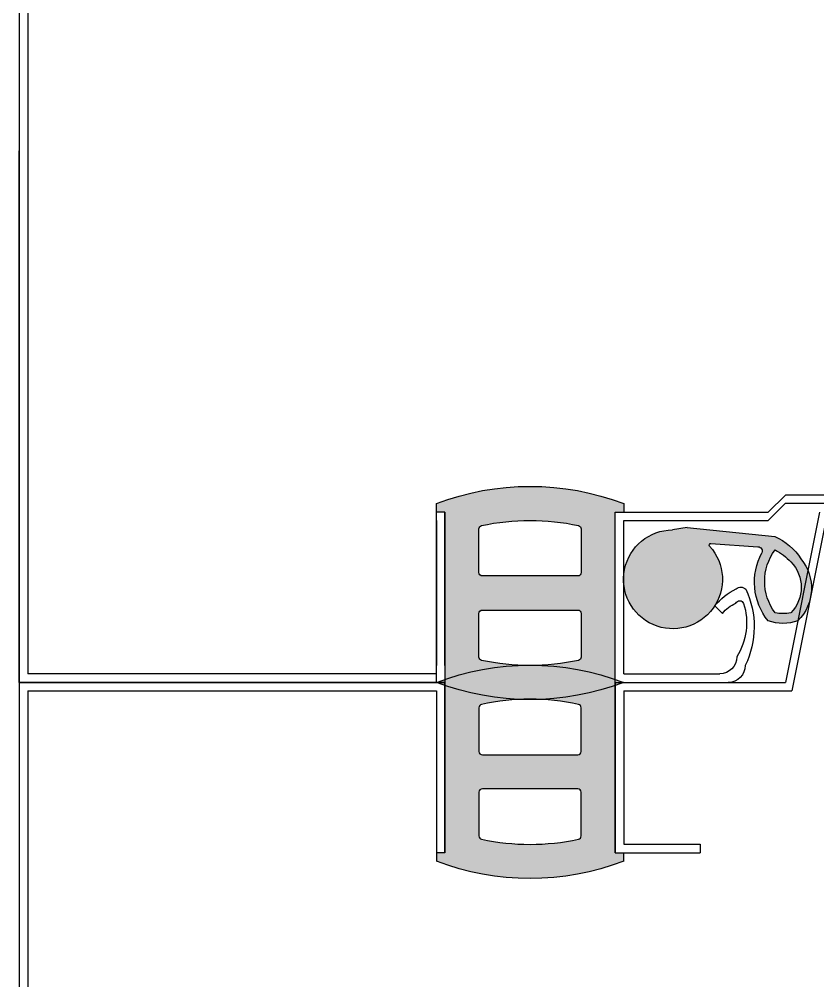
# Model space of a CAD drawing. Header units: millimetres. Extents: x 0 to 420000, y 0 to 297000.
# Drawn here: x 231784.7 to 231831.6, y 24995.4 to 25051.8 of the extents above; entities that cross this region are included whole.
import ezdxf

# ---------------------------------------------------------------- set-up
doc = ezdxf.new("R2010")
doc.units = ezdxf.units.MM
doc.layers.add('PANEL', color=9, linetype='Continuous')
doc.layers.add('WID', color=7, linetype='Continuous')

# ---------------------------------------------------------------- blocks, each defined once
blk = doc.blocks.new('OHD-575-S')
at = {"ltscale": 0.3}
h = blk.add_hatch(color=256, dxfattribs=at)
h.paths.add_polyline_path([(-5, -3.75), (-5.5, -3.75), (-5.5, -4.25, 0.1839522459360414), (5.5, -4.25), (5.5, -3.75), (5, -3.75), (5, 6.25), (5.5, 6.25, 0.183952245935911), (-5.5, 6.25), (-5, 6.25)])
h.paths.add_polyline_path([(-3, 2.200000002980232), (-3, 4.762634262442588, -0.3531661630110507), (-2.842244531959295, 4.958121858537197, -0.1068224591059704), (2.842245522886513, 4.958121642470359, -0.353164735644892), (3, 4.762634262442588), (3, 2.200000002980232, -0.4142135623411349), (2.800000000745058, 2), (-2.800000000745058, 2, -0.4142135623411366)], flags=16)
h.paths.add_polyline_path([(-2.800000000745058, 0), (2.800000000745058, 0, -0.4142135623837521), (3, -0.1999999955296516), (3, -2.762634254992008, -0.3531666873618413), (2.842244166880846, -2.958121933043003, -0.1068224195235975), (-2.842243827879428, -2.958122007548809, -0.3531671727480412), (-3, -2.762634254992008), (-3, -0.1999999955296516, -0.4142135624263682)], flags=16)
h = blk.add_hatch(color=256, dxfattribs=at)
h.paths.add_polyline_path([(-5, -493.75), (-5.5, -493.75, 0.1839522459332421), (5.5, -493.75), (5, -493.75), (5, -483.75), (5.5, -483.75), (5.5, -483.25, 0.1839522459360412), (-5.5, -483.25), (-5.5, -483.75), (-5, -483.75)])
h.paths.add_polyline_path([(-3, -489.6999999955297, -0.4142135623784303), (-2.800000000745058, -489.5), (2.800000000745058, -489.5, -0.4142135623837564), (3, -489.6999999955297), (3, -492.262634254992, -0.3531664479442824), (2.842244330793619, -492.4581218957901, -0.1068224255213855), (-2.84224397316575, -492.4581219702958, -0.3531669633766035), (-3, -492.262634254992)], flags=16)
h.paths.add_polyline_path([(-3, -487.2999999970197), (-3, -484.7373657375574, -0.3531664178117839), (-2.84224435314536, -484.5418781042098, -0.1068224317285499), (2.842244274914263, -484.5418780818582, -0.3531665290935325), (3, -484.7373657375574), (3, -487.2999999970197, -0.4142135623411305), (2.800000000745058, -487.5), (-2.800000000745058, -487.5, -0.4142135623411251)], flags=16)
h = blk.add_hatch(color=256, dxfattribs=at)
h.paths.add_polyline_path([(-8.368148654699326, -484.7951208874583), (-9.221336890012024, -484.6602733954787), (-14.38200759515166, -485.19060523808, 0.1518243513402081), (-15.91020939126611, -486.4955935254693, 0.3866690381388791), (-15.73100094124675, -490.1297932788729, 0.1781342218620706), (-13.97604759410024, -490.1297932788729, 0.2987549811956981), (-13.60049163177609, -486.1705138534307, -0.5849836012774734), (-13.38689446076751, -485.7906052321196), (-10.63859207183122, -485.5873030796646, -0.7096725385961309), (-10.55072789639234, -485.7543988078832, 1.396456789022154), (-5.5, -487.9236768484116), (-5.5, -487.4725522100925, 0.3890142538754396)])
h.paths.add_polyline_path([(-14.38906732946634, -489.6631528958677, 0.3294873247492181), (-14.38906732946634, -485.9682210236788, 0.0919700883551374), (-15.41928985342383, -486.7845682650803, 0.3868137871939919), (-15.31798120215535, -489.6631528958677, 0.1022453771888819)], flags=16)
for p, q in [((-5, -3.75), (-5, 6.25)), ((-5, 6.25), (-5, -3.75)), ((-5, 6.25), (-5, -3.75)), ((-5, -3.75), (-5, 6.25)), ((5, -3.75), (5, 6.25)), ((5, 6.25), (5, -3.75)), ((5, 6.25), (5, -3.75)), ((5, -3.75), (5, 6.25)), ((-5, -1.75), (-5, 4.25)), ((5, -1.75), (5, 4.25)), ((5, -3.75), (5.5, -3.75)), ((30, -493.7499999925494), (30, -462.5304877981543)), ((-5, -493.75), (-5, -483.75)), ((5, -483.75), (5, -493.75)), ((5, -492.75), (5, -483.75)), ((5, -483.75), (5, -492.75)), ((5, -483.75), (5, -492.75)), ((5, -492.75), (5, -483.75)), ((5, -483.75), (5.5, -483.75)), ((5, -483.75), (5.5, -483.75)), ((5.5, -493.25), (5.5, -483.75)), ((-5, -491.75), (-5, -485.7499999999998)), ((5, -491.75), (5, -485.7499999999998))]:
    blk.add_line(p, q)
at = {"layer": 'PANEL'}
for p, q in [((-17, 16.25), (-15, 6.25)), ((-17.37201532721519, 15.75), (-15.37201532721519, 5.75)), ((-5, 6.25), (-15, 6.25)), ((30, 6.25), (5, 6.25)), ((30, 6.25), (30, -44.30901698768138)), ((-5.5, 5.75), (-15.37201532721519, 5.75)), ((-5.5, 5.75), (-5.5, -3.25)), ((5.5, 5.75), (5.5, -3.75)), ((29.5, 5.75), (5.5, 5.75)), ((29.5, 5.75), (29.5, -44)), ((-10, -3.25), (-10, -3.75)), ((-5.5, -3.25), (-10, -3.25)), ((-5, -3.75), (-10, -3.75)), ((30, -443.190983004868), (30, -493.75)), ((29.5, -443.5), (29.5, -493.25)), ((-45.49999999999999, -482.7499999999998), (-15, -482.7499999999998)), ((-13.98576478287578, -483.75), (-15, -482.7499999999998)), ((-46, -483.25), (-14.98576478287577, -483.25)), ((-13.98576478287578, -484.25), (-14.98576478287577, -483.25)), ((-5, -483.75), (-13.98576478287578, -483.75)), ((-5.5, -484.25), (-13.98576478287578, -484.25)), ((-5.5, -493.25), (-5.5, -484.25)), ((5.5, -484.25), (5.5, -492.75)), ((-10.84660403057933, -489.2519607841968), (-11.30282724276185, -489.7084022760391)), ((-5.5, -493.25), (-11.14151111245155, -493.25)), ((5.5, -493.75), (5.5, -493.25)), ((5.5, -493.25), (29.5, -493.25)), ((-5, -493.75), (-11.64151111245155, -493.75)), ((5, -493.75), (30, -493.75))]:
    blk.add_line(p, q, dxfattribs=at)
blk.add_lwpolyline([(-12.54309382289648, -489.1123239919543, 0.2211075491759944), (-12.14151111245155, -492.25, 0.4142135623730951), (-11.14151111245155, -493.25)], format="xyb", dxfattribs=at)
for centre, radius, start, end in [((-8.008995208889244, -490.4923017024994), 5.153387742608375, 154.6415655318393, 205.9827056162198), ((-12.37327849119902, -488.5577970221639), 0.3998656673912613, 47.24838836493701, 137.0237205246453), ((-13.64635417610407, -491.5183200761675), 3.602080692526407, 38.98969465188069, 64.60961210731297), ((-12.31223640963435, -489.2082659229636), 0.25, 25.53844769642928, 157.4327392225292), ((-12.8172944188118, -490.8518394082785), 1.897645727827142, 37.05315189056743, 67.35500176103544), ((-11.64151111245155, -492.75), 1, 180, 270)]:
    blk.add_arc(centre, radius, start, end, dxfattribs=at)
at = {"layer": 'WID'}
for p, q in [((-5.5, -4.25), (-5.5, -3.75)), ((5.5, -3.75), (5.5, -4.25)), ((-5.5, -483.25), (-5.5, -483.75)), ((5.5, -483.75), (5.5, -483.25)), ((-9.221336890012024, -484.6602733954787), (-8.368148654699326, -484.7951208874583))]:
    blk.add_line(p, q, dxfattribs=at)
at = {"layer": 'WID', "color": 4}
for p, q in [((-9.221336890012024, -484.6602733954787), (-14.38200759515166, -485.19060523808)), ((-10.62387784570455, -485.5862146094441), (-13.38689446076751, -485.7906052321196))]:
    blk.add_line(p, q, dxfattribs=at)
at = {"layer": 'WID'}
for points in [[(-2.800000000745058, 2, -0.4142135623731027), (-3, 2.200000002980232), (-3, 4.762634262442588, -0.3531627102583149), (-2.842246931046247, 4.958121344447135, -0.1068225323291834), (2.842246931046247, 4.958121344447135, -0.3531627102583946), (3, 4.762634262442588), (3, 2.200000002980232, -0.4142135623731011), (2.800000000745058, 2)], [(-2.842246931046247, -2.958121336996555, -0.3531627102583959), (-3, -2.762634254992008), (-3, -0.1999999955296516, -0.4142135623730912), (-2.800000000745058, 0), (2.800000000745058, 0, -0.4142135623730966), (3, -0.1999999955296516), (3, -2.762634254992008, -0.3531627102584112), (2.842246931046247, -2.958121336996555, -0.1068225323292021)], [(-2.842246931046247, -484.5418786555528, 0.3531627102583959), (-3, -484.7373657375574), (-3, -487.2999999970197, 0.4142135623730912), (-2.800000000745058, -487.5), (2.800000000745058, -487.5, 0.4142135623730966), (3, -487.2999999970197), (3, -484.7373657375574, 0.3531627102584112), (2.842246931046247, -484.5418786555528, 0.1068225323292021)], [(-2.800000000745058, -489.5, 0.4142135623731027), (-3, -489.6999999955297), (-3, -492.262634254992, 0.3531627102583149), (-2.842246931046247, -492.4581213369966, 0.1068225323291834), (2.842246931046247, -492.4581213369966, 0.3531627102583946), (3, -492.262634254992), (3, -489.6999999955297, 0.4142135623731011), (2.800000000745058, -489.5)]]:
    blk.add_lwpolyline(points, format="xyb", close=True, dxfattribs=at)
at = {"layer": 'WID', "color": 4}
blk.add_lwpolyline([(-14.38200759515166, -485.19060523808, 0.1518243513478688), (-15.91020939126611, -486.4955935254693, 0.3866690381392652), (-15.73100094124675, -490.1297932788729, 0.1781342218549882), (-13.97604759410024, -490.1297932788729, 0.3008762422113669), (-13.61377231404185, -486.145612090826)], format="xyb", dxfattribs=at)
at = {"layer": 'WID'}
for centre, radius, start, end in [((0, -8.193663388490675), 15.45540074649232, 69.15367607288144, 110.8463239271185), ((0, 10.19366339594125), 15.45540074649232, 249.1536760728814, 290.8463239271186), ((0, -497.6936633884906), 15.45540074649232, 69.15367607288144, 110.8463239271185), ((-10.62387784570455, -485.6862146109342), 0.1, 318.8626626487787, 90), ((0, -479.3063366040587), 15.45540074649232, 249.1536760728814, 290.8463239271186)]:
    blk.add_arc(centre, radius, start, end, dxfattribs=at)
at = {"layer": 'WID', "color": 4}
for centre, radius, start, end in [((-8.394335757941008, -487.698114529252), 2.903111752536663, 137.9055883069137, 89.48316452757507), ((-12.70389211177826, -489.1531354561448), 3.603261777725832, 117.8838368699467, 136.5086710999173), ((-16.8882553204894, -487.8156869634985), 3.107904600459117, 323.5272071399722, 36.47279286002777), ((-13.38689446076751, -486.0406052321195), 0.25, 90, 204.8363196114218), ((-13.78655859455466, -488.1681811064481), 2.140139216135451, 135.6900542598407, 224.3099457401592), ((-14.85352426767349, -487.4156114384532), 2.295030033854107, 258.3241169775277, 281.6758830224724)]:
    blk.add_arc(centre, radius, start, end, dxfattribs=at)
blk = doc.blocks.new('OHD-2(단)2500')
at = {"color": 0, "xscale": -1}
for p in [(52.23195833711361, -1443.367115117057, 37.93993906946523), (52.23195833711361, -1943.367115117057, 37.93993906946523)]:
    blk.add_blockref('OHD-575-S', p, dxfattribs=at)
blk = doc.blocks.new('오버헤드도어(저온3)(211208)')
blk.add_blockref('OHD-2(단)2500', (750, 2500.000000024214))
blk = doc.blocks.new('지하2층')
blk.add_blockref('오버헤드도어(저온3)(211208)', (4801323.760696084, -401118.714246383))

msp = doc.modelspace()

# ---------------------------------------------------------------- block references
msp.add_blockref('지하2층', (-4570311.260688039, 425568.7142465693))

doc.saveas('drawing.dxf')
